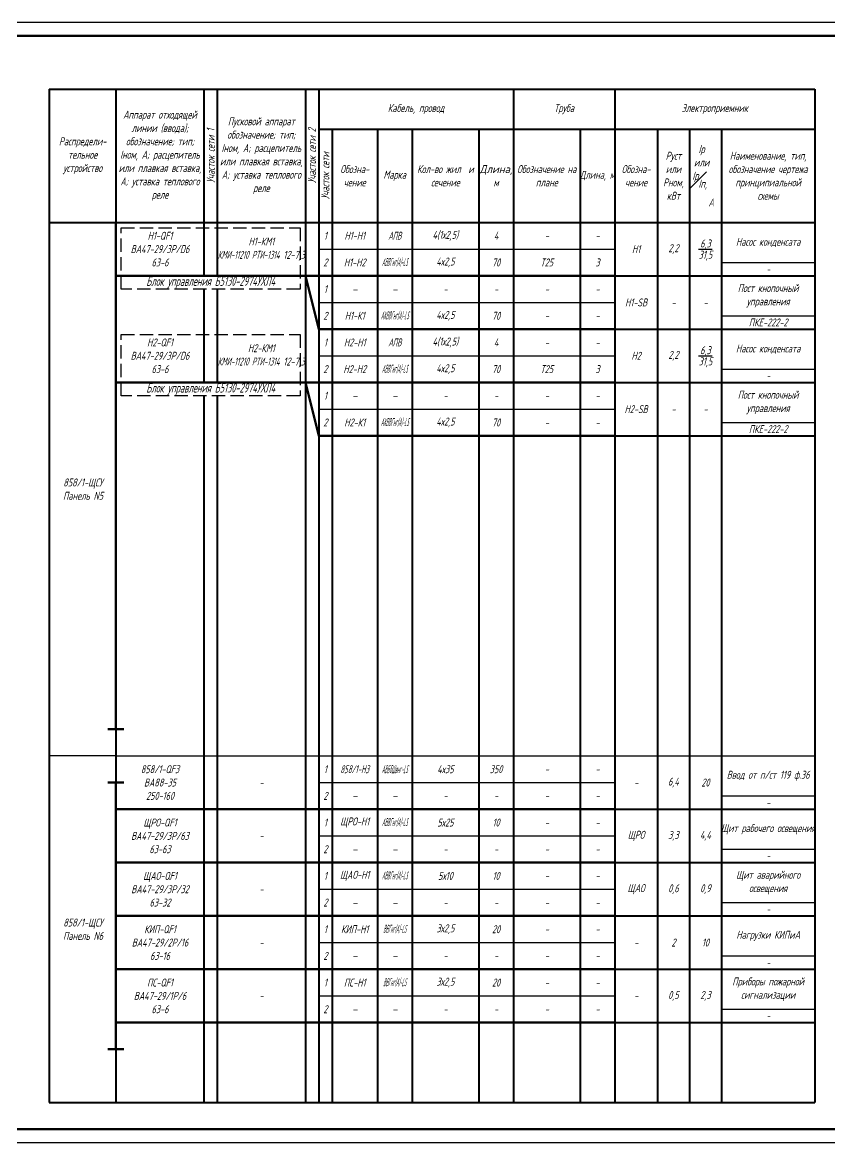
# Model space of a CAD drawing. Header units: millimetres. Extents: x -10490 to 5162, y -5053 to 76.
# Drawn here: x -8044.1 to -7741.5, y -344.1 to 75.9 of the extents above; entities that cross this region are included whole.
import ezdxf

# ---------------------------------------------------------------- set-up
doc = ezdxf.new("R2010")
doc.units = ezdxf.units.MM
doc.linetypes.add('GOST2.303 4', pattern=[7, 5, -2, 0])
for name, color, linetype, lineweight in [('КаБель силовой (Вновь)', 1, 'Continuous', 60), ('Рамка толстая', 7, 'Continuous', 60), ('Рамка тонкая', 5, 'Continuous', 25), ('Строительный', 251, 'Continuous', 13), ('Схема распред. сети', 9, 'Continuous', 25)]:
    doc.layers.add(name, color=color, linetype=linetype, lineweight=lineweight)
doc.styles.add('gost.shx', font='gost.shx', dxfattribs={"oblique": 15})
doc.styles.add('SIMPLEX', font='simplex.shx', dxfattribs={"width": 0.7, "oblique": 15})

# ---------------------------------------------------------------- blocks, each defined once
blk = doc.blocks.new('A$C4AAC7058')
at = {"layer": 'Рамка толстая'}
for p, q in [((1778, 415), (20, 415)), ((20, 5), (1778, 5))]:
    blk.add_line(p, q, dxfattribs=at)
at = {"layer": 'Рамка тонкая'}
for p, q in [((1783, 420), (0, 420)), ((0, 0), (1783, 0))]:
    blk.add_line(p, q, dxfattribs=at)
blk = doc.blocks.new('A$C2EF054A0')
at = {"layer": 'Строительный', "color": 1, "lineweight": 80}
blk.add_line((25, 0), (212, 0), dxfattribs=at)
at = {"layer": 'Схема распред. сети', "lineweight": 40}
for p, q in [((0, 20), (0, 0)), ((25, 20), (25, 0)), ((58, 20), (58, 0)), ((63, 20), (63, 0)), ((96, 20), (96, 0)), ((101, 20), (101, 0)), ((106, 20), (106, 0)), ((123, 20), (123, 0)), ((136, 20), (136, 0)), ((161, 20), (161, 0)), ((174, 20), (174, 0)), ((199, 20), (199, 0)), ((212, 20), (212, 0)), ((228, 20), (228, 0)), ((240, 20), (240, 0)), ((252, 20), (252, 0)), ((287, 20), (287, 0)), ((212, 0), (287, 0))]:
    blk.add_line(p, q, dxfattribs=at)
at = {"layer": 'Схема распред. сети'}
blk.add_line((101, 10), (212, 10), dxfattribs=at)
blk = doc.blocks.new('A$C3C9A24EA')
at = {"layer": 'Схема распред. сети', "color": 5}
blk.add_line((252, 5), (287, 5), dxfattribs=at)
at = {"layer": 'Схема распред. сети'}
blk.add_blockref('A$C2EF054A0', (0, 0), dxfattribs=at)
blk = doc.blocks.new('A$C5BFF3F5B')
at = {"layer": 'Схема распред. сети', "lineweight": 40}
for p, q in [((0, 20), (0, 0)), ((25, 20), (25, 0)), ((58, 20), (58, 0)), ((63, 20), (63, 0)), ((96, 20), (96, 0)), ((101, 20), (101, 0)), ((106, 20), (106, 0)), ((123, 20), (123, 0)), ((136, 20), (136, 0)), ((161, 20), (161, 0)), ((174, 20), (174, 0)), ((199, 20), (199, 0)), ((212, 20), (212, 0)), ((228, 20), (228, 0)), ((240, 20), (240, 0)), ((252, 20), (252, 0)), ((287, 20), (287, 0))]:
    blk.add_line(p, q, dxfattribs=at)
blk = doc.blocks.new('A$C5A2B7D56')
at = {"layer": 'Схема распред. сети', "lineweight": 40}
for p, q in [((0, 10), (0, 0)), ((25, 10), (25, 0)), ((58, 10), (58, 0)), ((63, 10), (63, 0)), ((96, 10), (96, 0)), ((101, 10), (101, 0)), ((106, 10), (106, 0)), ((123, 10), (123, 0)), ((136, 10), (136, 0)), ((161, 10), (161, 0)), ((174, 10), (174, 0)), ((199, 10), (199, 0)), ((212, 10), (212, 0)), ((228, 10), (228, 0)), ((240, 10), (240, 0)), ((252, 10), (252, 0)), ((287, 10), (287, 0)), ((0, 0), (287, 0))]:
    blk.add_line(p, q, dxfattribs=at)
blk = doc.blocks.new('A$C5BA127B9')
at = {"layer": 'Схема распред. сети', "lineweight": 40}
for p, q in [((0, 20), (0, 0)), ((25, 20), (25, 0)), ((58, 20), (58, 0)), ((63, 20), (63, 0)), ((96, 20), (96, 0)), ((101, 20), (101, 0)), ((106, 20), (106, 0)), ((123, 20), (123, 0)), ((136, 20), (136, 0)), ((161, 20), (161, 0)), ((174, 20), (174, 0)), ((199, 20), (199, 0)), ((212, 20), (212, 0)), ((228, 20), (228, 0)), ((240, 20), (240, 0)), ((252, 20), (252, 0)), ((287, 20), (287, 0))]:
    blk.add_line(p, q, dxfattribs=at)
at = {"layer": 'Схема распред. сети', "color": 5, "lineweight": 25}
for p, q in [((25, 20), (287, 20)), ((25, 0), (287, 0))]:
    blk.add_line(p, q, dxfattribs=at)
blk = doc.blocks.new('A$C7AEF134F')
at = {"layer": 'Строительный', "color": 142, "lineweight": 80}
for q in [(96, 20), (212, 0)]:
    blk.add_line((101, 0), q, dxfattribs=at)
at = {"layer": 'Схема распред. сети', "lineweight": 40}
for p, q in [((0, 20), (0, 0)), ((25, 20), (25, 0)), ((96, 20), (96, 0)), ((101, 20), (101, 0)), ((106, 20), (106, 0)), ((123, 20), (123, 0)), ((136, 20), (136, 0)), ((161, 20), (161, 0)), ((174, 20), (174, 0)), ((199, 20), (199, 0)), ((212, 20), (212, 0)), ((228, 20), (228, 0)), ((240, 20), (240, 0)), ((252, 20), (252, 0)), ((287, 20), (287, 0)), ((58, 15), (58, 0)), ((63, 15), (63, 0)), ((212, 0), (287, 0))]:
    blk.add_line(p, q, dxfattribs=at)
at = {"layer": 'Схема распред. сети'}
blk.add_line((101, 10), (212, 10), dxfattribs=at)
at = {"layer": 'Схема распред. сети', "color": 5}
blk.add_line((252, 5), (287, 5), dxfattribs=at)

msp = doc.modelspace()

# ---------------------------------------------------------------- linework, layer by layer
at = {"layer": 'КаБель силовой (Вновь)', "lineweight": 100}
for p, q in [((-8009.04361, 0.85315), (-8009.04361, -189.14685)), ((-8006.04361, -189.14685), (-8012.04361, -189.14685)), ((-8006.04361, -209.14685), (-8012.04361, -209.14685)), ((-8009.04361, -209.14685), (-8009.04361, -309.14685)), ((-8006.04361, -309.14685), (-8012.04361, -309.14685))]:
    msp.add_line(p, q, dxfattribs=at)
at = {"layer": 'Рамка тонкая', "linetype": 'GOST2.303 4'}
for p, q in [((-8007.04361, -1.14685), (-7940.04361, -1.14685)), ((-8007.04361, -24.14685), (-8007.04361, -1.14685)), ((-7940.04361, -1.14685), (-7940.04361, -24.14685)), ((-7940.04361, -24.14685), (-8007.04361, -24.14685)), ((-8007.04361, -41.14685), (-7940.04361, -41.14685)), ((-8007.04361, -64.14685), (-8007.04361, -41.14685)), ((-7940.04361, -41.14685), (-7940.04361, -64.14685)), ((-7940.04361, -64.14685), (-8007.04361, -64.14685))]:
    msp.add_line(p, q, dxfattribs=at)
at = {"layer": 'Рамка тонкая'}
msp.add_line((-8009.04361, -199.14685), (-8034.04361, -199.14685), dxfattribs=at)
at = {"layer": 'Схема распред. сети', "lineweight": 40}
for p, q in [((-8034.04361, 50.85315), (-7747.04361, 50.85315)), ((-8034.04361, 50.85315), (-8034.04361, 0.85315)), ((-8009.04361, 50.85315), (-8009.04361, 0.85315)), ((-7976.04361, 50.85315), (-7976.04361, 0.85315)), ((-7971.04361, 50.85315), (-7971.04361, 0.85315)), ((-7938.04361, 50.85315), (-7938.04361, 0.85315)), ((-7933.04361, 50.85315), (-7933.04361, 0.85315)), ((-7860.04361, 50.85315), (-7860.04361, 0.85315)), ((-7822.04361, 50.85315), (-7822.04361, 0.85315)), ((-7747.04361, 50.85315), (-7747.04361, 0.85315)), ((-7933.04361, 35.85315), (-7747.04361, 35.85315)), ((-7928.04361, 35.85315), (-7928.04361, 0.85315)), ((-7911.04361, 35.85315), (-7911.04361, 0.85315)), ((-7898.04361, 35.85315), (-7898.04361, 0.85315)), ((-7873.04361, 35.85315), (-7873.04361, 0.85315)), ((-7835.04361, 35.85315), (-7835.04361, 0.85315)), ((-7806.04361, 35.85315), (-7806.04361, 0.85315)), ((-7794.04361, 35.85315), (-7794.04361, 0.85315)), ((-7782.04361, 35.85315), (-7782.04361, 0.85315)), ((-8034.04361, 0.85315), (-7747.04361, 0.85315)), ((-8034.04361, 0.85315), (-7747.04361, 0.85315))]:
    msp.add_line(p, q, dxfattribs=at)

# ---------------------------------------------------------------- block references
for name, p in [('A$C4AAC7058', (-9302.04361, -344.14685)), ('A$C3C9A24EA', (-8034.04362, -19.14686)), ('A$C7AEF134F', (-8034.04362, -39.14684)), ('A$C3C9A24EA', (-8034.04362, -59.14686)), ('A$C7AEF134F', (-8034.04362, -79.14684)), ('A$C5BFF3F5B', (-8034.04361, -99.14685)), ('A$C5BFF3F5B', (-8034.04361, -119.14685)), ('A$C5BFF3F5B', (-8034.04361, -139.14685)), ('A$C5BFF3F5B', (-8034.04361, -159.14685)), ('A$C5BFF3F5B', (-8034.04361, -179.14685)), ('A$C5BFF3F5B', (-8034.04361, -199.14685)), ('A$C5BFF3F5B', (-8034.04361, -219.14685)), ('A$C5BA127B9', (-8034.04361, -219.14685)), ('A$C3C9A24EA', (-8034.04362, -219.14686)), ('A$C3C9A24EA', (-8034.04362, -239.14686)), ('A$C3C9A24EA', (-8034.04362, -259.14686)), ('A$C3C9A24EA', (-8034.04362, -279.14686)), ('A$C3C9A24EA', (-8034.04362, -299.14686)), ('A$C5BFF3F5B', (-8034.04361, -319.14685))]:
    msp.add_blockref(name, p)
at = {"layer": 'КаБель силовой (Вновь)'}
msp.add_blockref('A$C5A2B7D56', (-8034.04358, -329.14686), dxfattribs=at)

# ---------------------------------------------------------------- texts
at = {"layer": 'Схема распред. сети', "color": 2, "attachment_point": 5}
for s, insert, char_height, width, style in [('{\\W0.7;Аппарат отходящей линии (ввода); обозначение; тип; Iном, А; расцепитель или плавкая вставка, А; уставка теплового реле}', (-7992.54361, 25.85315), 3, 33, 'SIMPLEX'), ('Кабель, провод', (-7896.54361, 43.35315), 3, 73, 'SIMPLEX'), ('Труба', (-7841.04361, 43.35315), 3, 38, 'SIMPLEX'), ('Электроприемник', (-7784.54361, 43.35315), 3, 75, 'SIMPLEX'), ('Пусковой аппарат обозначение; тип; Iном, А; расцепитель или плавкая вставка, А; уставка теплового реле', (-7954.54361, 25.85315), 3, 33, 'SIMPLEX'), ('Распредели-\\Pтельное устройство', (-8021.54361, 25.85315), 3, 25, 'SIMPLEX'), ('\\A1;Iр   или   \\SIр#Iп, ;       А', (-7788.04361, 18.35315), 3, 12, 'SIMPLEX'), ('Pуст или Pном, кВт', (-7800.04361, 18.35315), 3, 12, 'SIMPLEX'), ('Наименование, тип, обозначение чертежа принципиальной схемы', (-7764.54361, 18.35315), 3, 35, 'SIMPLEX'), ('Обозна- чение', (-7919.54361, 18.35315), 3, 17, 'SIMPLEX'), ('Кол-во жил  и сечение', (-7885.54361, 18.35315), 3, 25, 'SIMPLEX'), ('{\\W0.9;Длина, }м', (-7866.54361, 18.35315), 3, 13, 'SIMPLEX'), ('Обозначение на плане', (-7847.54361, 18.35315), 3, 25, 'SIMPLEX'), ('Обозна-\\Pчение', (-7814.04361, 18.35315), 3, 16, 'SIMPLEX'), ('Марка', (-7904.54361, 18.35315), 3, 13, 'SIMPLEX'), ('Длина, м', (-7828.54361, 18.35315), 3, 13, 'SIMPLEX'), ('Н1-QF1\\PВА47-29/3Р/D6\\P63-6', (-7992.54361, -9.14685), 3, 33, 'SIMPLEX'), ('1', (-7930.54361, -4.14685), 3, 5, 'SIMPLEX'), ('Н1-Н1', (-7919.54361, -4.14685), 3, 17, 'SIMPLEX'), ('{\\W0.5;АПВ}', (-7904.54361, -4.14685), 3, 13, 'SIMPLEX'), ('4(1х2,5)', (-7885.54361, -4.14685), 3, 25, 'SIMPLEX'), ('4', (-7866.54361, -4.14685), 3, 13, 'SIMPLEX'), ('Н1-КМ1\\P{\\W0.5;КМИ-11210 РТИ-1314} 12-7,3', (-7954.54361, -9.14685), 3, 33, 'SIMPLEX'), ('-', (-7847.54361, -4.14685), 3, 25, 'SIMPLEX'), ('-', (-7828.54361, -4.14685), 3, 13, 'SIMPLEX'), ('Н1', (-7814.04361, -9.14685), 3, 16, 'SIMPLEX'), ('2,2', (-7800.04361, -9.14685), 3, 12, 'SIMPLEX'), ('\\A1;\\S6,3/31,5;', (-7788.04361, -9.14685), 3, 12, 'SIMPLEX'), ('Насос конденсата', (-7764.54361, -6.64685), 3, 35, 'SIMPLEX'), ('{\\W0.3;АВВГнг(А)-LS}', (-7904.54361, -14.14685), 3, 13, 'SIMPLEX'), ('4х2,5', (-7885.54361, -14.14685), 3, 25, 'SIMPLEX'), ('2', (-7930.54361, -14.14685), 3, 5, 'SIMPLEX'), ('Н1-Н2', (-7919.54361, -14.14685), 3, 17, 'SIMPLEX'), ('70', (-7866.54361, -14.14685), 3, 13, 'SIMPLEX'), ('Т25', (-7847.54361, -14.14685), 3, 25, 'SIMPLEX'), ('3', (-7828.54361, -14.14685), 3, 13, 'SIMPLEX'), ('{\\W0.8;Блок управления Б5130-2974УХЛ4}', (-7973.54361, -21.64685), 3.5, 67, 'gost.shx'), ('{\\W0.5;-}', (-7764.54361, -16.64685), 3, 35, 'SIMPLEX'), ('1', (-7930.54361, -24.14685), 3, 5, 'SIMPLEX'), ('{\\W1;-}', (-7919.54361, -24.14685), 3, 17, 'SIMPLEX'), ('{\\W1;-}', (-7904.54361, -24.14685), 3, 13, 'SIMPLEX'), ('-', (-7885.54361, -24.14685), 3, 25, 'SIMPLEX'), ('-', (-7866.54361, -24.14685), 3, 13, 'SIMPLEX'), ('-', (-7847.54361, -24.14685), 3, 25, 'SIMPLEX'), ('-', (-7828.54361, -24.14685), 3, 13, 'SIMPLEX'), ('Пост кнопочный управления', (-7764.54361, -26.64685), 3, 35, 'SIMPLEX'), ('Н1-SB', (-7814.04361, -29.14685), 3, 16, 'SIMPLEX'), ('-', (-7800.04361, -29.14685), 3, 12, 'SIMPLEX'), ('-', (-7788.04361, -29.14685), 3, 12, 'SIMPLEX'), ('2', (-7930.54361, -34.14685), 3, 5, 'SIMPLEX'), ('Н1-К1', (-7919.54361, -34.14685), 3, 17, 'SIMPLEX'), ('{\\W0.3;АКВВГнг(А)-LS}', (-7904.54361, -34.14685), 3, 13, 'SIMPLEX'), ('4х2,5', (-7885.54361, -34.14685), 3, 25, 'SIMPLEX'), ('70', (-7866.54361, -34.14685), 3, 13, 'SIMPLEX'), ('-', (-7847.54361, -34.14685), 3, 25, 'SIMPLEX'), ('-', (-7828.54361, -34.14685), 3, 13, 'SIMPLEX'), ('ПКЕ-222-2', (-7764.54361, -36.64685), 3, 35, 'SIMPLEX'), ('4(1х2,5)', (-7885.54361, -44.14685), 3, 25, 'SIMPLEX'), ('Н2-QF1\\PВА47-29/3Р/D6\\P63-6', (-7992.54361, -49.14685), 3, 33, 'SIMPLEX'), ('Н2-КМ1\\P{\\W0.5;КМИ-11210 РТИ-1314} 12-7,3', (-7954.54361, -49.14685), 3, 33, 'SIMPLEX'), ('1', (-7930.54361, -44.14685), 3, 5, 'SIMPLEX'), ('Н2-Н1', (-7919.54361, -44.14685), 3, 17, 'SIMPLEX'), ('{\\W0.5;АПВ}', (-7904.54361, -44.14685), 3, 13, 'SIMPLEX'), ('4', (-7866.54361, -44.14685), 3, 13, 'SIMPLEX'), ('-', (-7847.54361, -44.14685), 3, 25, 'SIMPLEX'), ('-', (-7828.54361, -44.14685), 3, 13, 'SIMPLEX'), ('\\A1;\\S6,3/31,5;', (-7788.04361, -49.14685), 3, 12, 'SIMPLEX'), ('Насос конденсата', (-7764.54361, -46.64685), 3, 35, 'SIMPLEX'), ('Н2', (-7814.04361, -49.14685), 3, 16, 'SIMPLEX'), ('2,2', (-7800.04361, -49.14685), 3, 12, 'SIMPLEX'), ('2', (-7930.54361, -54.14685), 3, 5, 'SIMPLEX'), ('Н2-Н2', (-7919.54361, -54.14685), 3, 17, 'SIMPLEX'), ('{\\W0.3;АВВГнг(А)-LS}', (-7904.54361, -54.14685), 3, 13, 'SIMPLEX'), ('4х2,5', (-7885.54361, -54.14685), 3, 25, 'SIMPLEX'), ('70', (-7866.54361, -54.14685), 3, 13, 'SIMPLEX'), ('Т25', (-7847.54361, -54.14685), 3, 25, 'SIMPLEX'), ('3', (-7828.54361, -54.14685), 3, 13, 'SIMPLEX'), ('{\\W0.5;-}', (-7764.54361, -56.64685), 3, 35, 'SIMPLEX'), ('{\\W0.8;Блок управления Б5130-2974УХЛ4}', (-7973.54361, -61.64685), 3.5, 67, 'gost.shx'), ('1', (-7930.54361, -64.14685), 3, 5, 'SIMPLEX'), ('Пост кнопочный управления', (-7764.54361, -66.64685), 3, 35, 'SIMPLEX'), ('{\\W1;-}', (-7919.54361, -64.14685), 3, 17, 'SIMPLEX'), ('{\\W1;-}', (-7904.54361, -64.14685), 3, 13, 'SIMPLEX'), ('-', (-7885.54361, -64.14685), 3, 25, 'SIMPLEX'), ('-', (-7866.54361, -64.14685), 3, 13, 'SIMPLEX'), ('-', (-7847.54361, -64.14685), 3, 25, 'SIMPLEX'), ('-', (-7828.54361, -64.14685), 3, 13, 'SIMPLEX'), ('Н2-SB', (-7814.04361, -69.14685), 3, 16, 'SIMPLEX'), ('-', (-7800.04361, -69.14685), 3, 12, 'SIMPLEX'), ('-', (-7788.04361, -69.14685), 3, 12, 'SIMPLEX'), ('2', (-7930.54361, -74.14685), 3, 5, 'SIMPLEX'), ('Н2-К1', (-7919.54361, -74.14685), 3, 17, 'SIMPLEX'), ('{\\W0.3;АКВВГнг(А)-LS}', (-7904.54361, -74.14685), 3, 13, 'SIMPLEX'), ('4х2,5', (-7885.54361, -74.14685), 3, 25, 'SIMPLEX'), ('70', (-7866.54361, -74.14685), 3, 13, 'SIMPLEX'), ('-', (-7847.54361, -74.14685), 3, 25, 'SIMPLEX'), ('-', (-7828.54361, -74.14685), 3, 13, 'SIMPLEX'), ('ПКЕ-222-2', (-7764.54361, -76.64685), 3, 35, 'SIMPLEX'), ('\\pi0.2994;858/1-ЩСУ\\PПанель N5', (-8021.54362, -99.14685), 3, 25.0000072, 'SIMPLEX'), ('858/1-QF3\\PВА88-35\\P250-160', (-7992.54361, -209.14685), 3, 33, 'SIMPLEX'), ('1', (-7930.54361, -204.14685), 3, 5, 'SIMPLEX'), ('{\\W0.5;858/1-Н3}', (-7919.54361, -204.14685), 3, 17, 'SIMPLEX'), ('{\\W0.3;АВБбШвнг-LS}', (-7904.54361, -204.14685), 3, 13, 'SIMPLEX'), ('4х35', (-7885.54361, -204.14685), 3, 25, 'SIMPLEX'), ('350', (-7866.54361, -204.14685), 3, 13, 'SIMPLEX'), ('-', (-7847.54361, -204.14685), 3, 25, 'SIMPLEX'), ('-', (-7828.54361, -204.14685), 3, 13, 'SIMPLEX'), ('Ввод от п/ст 119 ф.36', (-7764.54361, -206.64685), 3, 35, 'SIMPLEX'), ('-', (-7954.54361, -209.14685), 3, 33, 'SIMPLEX'), ('-', (-7814.04361, -209.14685), 3, 16, 'SIMPLEX'), ('6,4', (-7800.04361, -209.14685), 3, 12, 'SIMPLEX'), ('\\A1;20', (-7788.04361, -209.14685), 3, 12, 'SIMPLEX'), ('2', (-7930.54361, -214.14685), 3, 5, 'SIMPLEX'), ('{\\W1;-}', (-7919.54361, -214.14685), 3, 17, 'SIMPLEX'), ('{\\W1;-}', (-7904.54361, -214.14685), 3, 13, 'SIMPLEX'), ('-', (-7885.54361, -214.14685), 3, 25, 'SIMPLEX'), ('-', (-7866.54361, -214.14685), 3, 13, 'SIMPLEX'), ('-', (-7847.54361, -214.14685), 3, 25, 'SIMPLEX'), ('-', (-7828.54361, -214.14685), 3, 13, 'SIMPLEX'), ('-', (-7764.54361, -216.64685), 3, 35, 'SIMPLEX'), ('ЩРО-Н1', (-7919.54361, -224.14685), 3, 17, 'SIMPLEX'), ('{\\W0.3;АВВГнг(А)-LS}', (-7904.54361, -224.14685), 3, 13, 'SIMPLEX'), ('ЩРО-QF1\\PВА47-29/3Р/63\\P63-63', (-7992.54361, -229.14685), 3, 33, 'SIMPLEX'), ('1', (-7930.54361, -224.14685), 3, 5, 'SIMPLEX'), ('5х25', (-7885.54361, -224.14685), 3, 25, 'SIMPLEX'), ('10', (-7866.54361, -224.14685), 3, 13, 'SIMPLEX'), ('-', (-7847.54361, -224.14685), 3, 25, 'SIMPLEX'), ('-', (-7828.54361, -224.14685), 3, 13, 'SIMPLEX'), ('Щит рабочего освещения', (-7764.54361, -226.64685), 3, 35, 'SIMPLEX'), ('-', (-7954.54361, -229.14685), 3, 33, 'SIMPLEX'), ('ЩРО', (-7814.04361, -229.14685), 3, 16, 'SIMPLEX'), ('3,3', (-7800.04361, -229.14685), 3, 12, 'SIMPLEX'), ('\\A1;4,4', (-7788.04361, -229.14685), 3, 12, 'SIMPLEX'), ('2', (-7930.54361, -234.14685), 3, 5, 'SIMPLEX'), ('{\\W1;-}', (-7919.54361, -234.14685), 3, 17, 'SIMPLEX'), ('{\\W1;-}', (-7904.54361, -234.14685), 3, 13, 'SIMPLEX'), ('-', (-7885.54361, -234.14685), 3, 25, 'SIMPLEX'), ('-', (-7866.54361, -234.14685), 3, 13, 'SIMPLEX'), ('-', (-7847.54361, -234.14685), 3, 25, 'SIMPLEX'), ('-', (-7828.54361, -234.14685), 3, 13, 'SIMPLEX'), ('{\\W0.5;-}', (-7764.54361, -236.64685), 3, 35, 'SIMPLEX'), ('ЩАО-QF1\\PВА47-29/3Р/32\\P63-32', (-7992.54361, -249.14685), 3, 33, 'SIMPLEX'), ('1', (-7930.54361, -244.14685), 3, 5, 'SIMPLEX'), ('ЩАО-Н1', (-7919.54361, -244.14685), 3, 17, 'SIMPLEX'), ('{\\W0.3;АВВГнг(А)-LS}', (-7904.54361, -244.14685), 3, 13, 'SIMPLEX'), ('5х10', (-7885.54361, -244.14685), 3, 25, 'SIMPLEX'), ('10', (-7866.54361, -244.14685), 3, 13, 'SIMPLEX'), ('Щит аварийного освещения', (-7764.54361, -246.64685), 3, 35, 'SIMPLEX'), ('-', (-7847.54361, -244.14685), 3, 25, 'SIMPLEX'), ('-', (-7828.54361, -244.14685), 3, 13, 'SIMPLEX'), ('ЩАО', (-7814.04361, -249.14685), 3, 16, 'SIMPLEX'), ('0,6', (-7800.04361, -249.14685), 3, 12, 'SIMPLEX'), ('\\A1;0,9', (-7788.04361, -249.14685), 3, 12, 'SIMPLEX'), ('-', (-7954.54361, -249.14685), 3, 33, 'SIMPLEX'), ('2', (-7930.54361, -254.14685), 3, 5, 'SIMPLEX'), ('{\\W1;-}', (-7919.54361, -254.14685), 3, 17, 'SIMPLEX'), ('{\\W1;-}', (-7904.54361, -254.14685), 3, 13, 'SIMPLEX'), ('-', (-7885.54361, -254.14685), 3, 25, 'SIMPLEX'), ('-', (-7866.54361, -254.14685), 3, 13, 'SIMPLEX'), ('-', (-7847.54361, -254.14685), 3, 25, 'SIMPLEX'), ('-', (-7828.54361, -254.14685), 3, 13, 'SIMPLEX'), ('\\pi0.2994;858/1-ЩСУ\\PПанель N6', (-8021.54362, -264.14685), 3, 25.0000072, 'SIMPLEX'), ('{\\W0.5;-}', (-7764.54361, -256.64685), 3, 35, 'SIMPLEX'), ('КИП-QF1\\PВА47-29/2Р/16\\P63-16', (-7992.54361, -269.14685), 3, 33, 'SIMPLEX'), ('1', (-7930.54361, -264.14685), 3, 5, 'SIMPLEX'), ('КИП-Н1', (-7919.54361, -264.14685), 3, 17, 'SIMPLEX'), ('{\\W0.3;ВВГнг(А)-LS}', (-7904.54361, -264.14685), 3, 13, 'SIMPLEX'), ('3х2,5', (-7885.54361, -264.14685), 3, 25, 'SIMPLEX'), ('20', (-7866.54361, -264.14685), 3, 13, 'SIMPLEX'), ('-', (-7847.54361, -264.14685), 3, 25, 'SIMPLEX'), ('-', (-7828.54361, -264.14685), 3, 13, 'SIMPLEX'), ('2', (-7800.04361, -269.14685), 3, 12, 'SIMPLEX'), ('\\A1;10', (-7788.04361, -269.14685), 3, 12, 'SIMPLEX'), ('Нагрузки КИПиА', (-7764.54361, -266.64685), 3, 35, 'SIMPLEX'), ('-', (-7954.54361, -269.14685), 3, 33, 'SIMPLEX'), ('2', (-7930.54361, -274.14685), 3, 5, 'SIMPLEX'), ('-', (-7814.04361, -269.14685), 3, 16, 'SIMPLEX'), ('{\\W1;-}', (-7919.54361, -274.14685), 3, 17, 'SIMPLEX'), ('{\\W1;-}', (-7904.54361, -274.14685), 3, 13, 'SIMPLEX'), ('-', (-7885.54361, -274.14685), 3, 25, 'SIMPLEX'), ('-', (-7866.54361, -274.14685), 3, 13, 'SIMPLEX'), ('-', (-7847.54361, -274.14685), 3, 25, 'SIMPLEX'), ('-', (-7828.54361, -274.14685), 3, 13, 'SIMPLEX'), ('{\\W0.5;-}', (-7764.54361, -276.64685), 3, 35, 'SIMPLEX'), ('ПС-QF1\\PВА47-29/1Р/6\\P63-6', (-7992.54361, -289.14685), 3, 33, 'SIMPLEX'), ('1', (-7930.54361, -284.14685), 3, 5, 'SIMPLEX'), ('ПС-Н1', (-7919.54361, -284.14685), 3, 17, 'SIMPLEX'), ('{\\W0.3;ВВГнг(А)-LS}', (-7904.54361, -284.14685), 3, 13, 'SIMPLEX'), ('3х2,5', (-7885.54361, -284.14685), 3, 25, 'SIMPLEX'), ('20', (-7866.54361, -284.14685), 3, 13, 'SIMPLEX'), ('-', (-7847.54361, -284.14685), 3, 25, 'SIMPLEX'), ('-', (-7828.54361, -284.14685), 3, 13, 'SIMPLEX'), ('Приборы пожарной сигнализации', (-7764.54361, -286.64685), 3, 35, 'SIMPLEX'), ('-', (-7954.54361, -289.14685), 3, 33, 'SIMPLEX'), ('-', (-7814.04361, -289.14685), 3, 16, 'SIMPLEX'), ('0,5', (-7800.04361, -289.14685), 3, 12, 'SIMPLEX'), ('\\A1;2,3', (-7788.04361, -289.14685), 3, 12, 'SIMPLEX'), ('2', (-7930.54361, -294.14685), 3, 5, 'SIMPLEX'), ('{\\W1;-}', (-7919.54361, -294.14685), 3, 17, 'SIMPLEX'), ('{\\W1;-}', (-7904.54361, -294.14685), 3, 13, 'SIMPLEX'), ('-', (-7885.54361, -294.14685), 3, 25, 'SIMPLEX'), ('-', (-7866.54361, -294.14685), 3, 13, 'SIMPLEX'), ('-', (-7847.54361, -294.14685), 3, 25, 'SIMPLEX'), ('-', (-7828.54361, -294.14685), 3, 13, 'SIMPLEX'), ('{\\W0.5;-}', (-7764.54361, -296.64685), 3, 35, 'SIMPLEX')]:
    msp.add_mtext(s, dxfattribs=dict(at, insert=insert, char_height=char_height, width=width, style=style))
at = {"layer": 'Схема распред. сети', "color": 2, "char_height": 3, "attachment_point": 5, "rotation": 90, "style": 'SIMPLEX'}
for s, insert, width in [('Участок сети 1', (-7973.54361, 25.85315), 50), ('Участок сети 2', (-7935.54361, 25.85315), 50), ('Участок сети', (-7930.54361, 18.35315), 35)]:
    msp.add_mtext(s, dxfattribs=dict(at, insert=insert, width=width))

doc.saveas('drawing.dxf')
